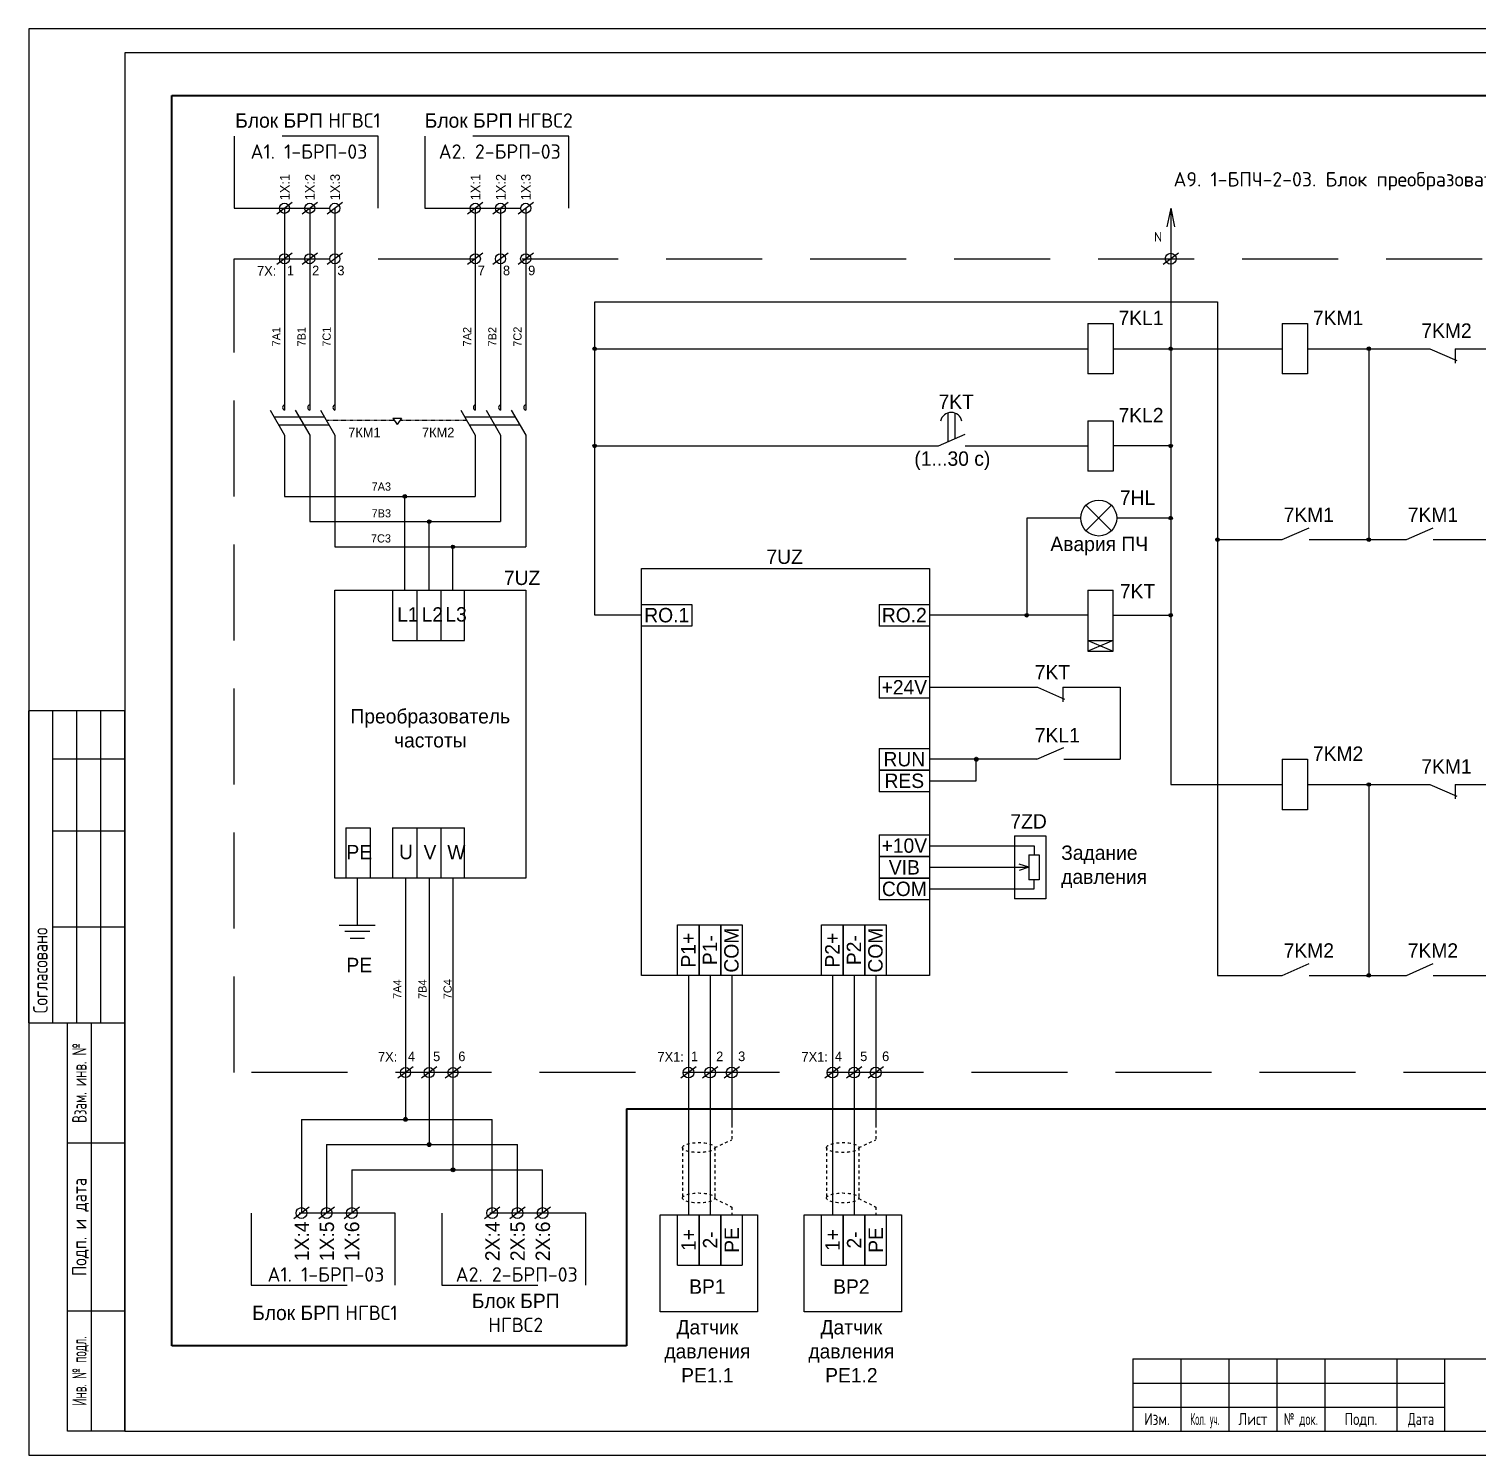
# Model space of a CAD drawing. Header units: millimetres. Extents: x 1606 to 7674, y 609 to 4159.
# Drawn here: x 6724.7 to 7026.4, y 2492.6 to 2789.6 of the extents above; entities that cross this region are included whole.
import ezdxf
from ezdxf.enums import TextEntityAlignment as Align

# ---------------------------------------------------------------- set-up
doc = ezdxf.new("R2010")
doc.units = ezdxf.units.MM
for name, pattern in [('DASHED2', [0.375, 0.25, -0.125]), ('JIS_02_1.0', [2, 1, -1]), ('K5LT_DASHED', [6, 4, -2])]:
    doc.linetypes.add(name, pattern=pattern)
doc.layers.add('Слой1', color=1, linetype='Continuous', lineweight=35)
doc.layers.add('Штамп', color=7, linetype='Continuous')
doc.styles.add('GOST 2.304', font='CS_Gost2304.shx', dxfattribs={"oblique": 15})

msp = doc.modelspace()

# ---------------------------------------------------------------- hatches: boundary and pattern name
at = {"layer": 'Штамп', "lineweight": 25, "ltscale": 100}
h = msp.add_hatch(color=256, dxfattribs=at)
h.paths.add_polyline_path([(6842.17705, 2722.9544), (6842.92705, 2722.9544, 1)])
h.paths.add_polyline_path([(6842.92705, 2722.9544), (6842.55205, 2722.9544), (6842.55205, 2722.5794, 0.414213562)])
h.paths.add_polyline_path([(6842.55205, 2722.9544), (6842.17705, 2722.9544, 0.414213562), (6842.55205, 2722.5794)])
h = msp.add_hatch(color=256, dxfattribs=at)
h.paths.add_polyline_path([(6962.17705, 2722.9544), (6962.92705, 2722.9544, 1)])
h.paths.add_polyline_path([(6962.92705, 2722.9544), (6962.55205, 2722.9544), (6962.55205, 2722.5794, 0.414213562)])
h.paths.add_polyline_path([(6962.55205, 2722.9544), (6962.17705, 2722.9544, 0.414213562), (6962.55205, 2722.5794)])
h = msp.add_hatch(color=256, dxfattribs=at)
h.paths.add_polyline_path([(7003.42705, 2722.9544), (7004.17705, 2722.9544, 1)])
h.paths.add_polyline_path([(7004.17705, 2722.9544), (7003.80205, 2722.9544), (7003.80205, 2722.5794, 0.414213562)])
h.paths.add_polyline_path([(7003.80205, 2722.9544), (7003.42705, 2722.9544, 0.414213562), (7003.80205, 2722.5794)])
h = msp.add_hatch(color=256, dxfattribs=at)
h.paths.add_polyline_path([(6842.17705, 2702.7044), (6842.92705, 2702.7044, 1)])
h.paths.add_polyline_path([(6842.92705, 2702.7044), (6842.55205, 2702.7044), (6842.55205, 2702.3294, 0.414213562)])
h.paths.add_polyline_path([(6842.55205, 2702.7044), (6842.17705, 2702.7044, 0.414213562), (6842.55205, 2702.3294)])
h = msp.add_hatch(color=256, dxfattribs=at)
h.paths.add_polyline_path([(6962.17705, 2702.7044), (6962.92705, 2702.7044, 1)])
h.paths.add_polyline_path([(6962.92705, 2702.7044), (6962.55205, 2702.7044), (6962.55205, 2702.3294, 0.414213562)])
h.paths.add_polyline_path([(6962.55205, 2702.7044), (6962.17705, 2702.7044, 0.414213562), (6962.55205, 2702.3294)])
h = msp.add_hatch(color=256, dxfattribs=at)
h.paths.add_polyline_path([(6803.34987, 2692.2044, 1), (6802.59987, 2692.2044)])
h.paths.add_polyline_path([(6802.97487, 2692.2044), (6802.97487, 2691.8294, 0.414213562), (6803.34987, 2692.2044)])
h.paths.add_polyline_path([(6802.59987, 2692.2044, 0.414213562), (6802.97487, 2691.8294), (6802.97487, 2692.2044)])
h = msp.add_hatch(color=256, dxfattribs=at)
h.paths.add_polyline_path([(6962.17705, 2687.7044), (6962.92705, 2687.7044, 1)])
h.paths.add_polyline_path([(6962.92705, 2687.7044), (6962.55205, 2687.7044), (6962.55205, 2687.3294, 0.414213562)])
h.paths.add_polyline_path([(6962.55205, 2687.7044), (6962.17705, 2687.7044, 0.414213562), (6962.55205, 2687.3294)])
h = msp.add_hatch(color=256, dxfattribs=at)
h.paths.add_polyline_path([(6807.69987, 2686.9544), (6808.44987, 2686.9544, 1)])
h.paths.add_polyline_path([(6808.44987, 2686.9544), (6808.07487, 2686.9544), (6808.07487, 2686.5794, 0.414213562)])
h.paths.add_polyline_path([(6808.07487, 2686.9544), (6807.69987, 2686.9544, 0.414213562), (6808.07487, 2686.5794)])
h = msp.add_hatch(color=256, dxfattribs=at)
h.paths.add_polyline_path([(6812.64987, 2681.7044), (6813.39987, 2681.7044, 1)])
h.paths.add_polyline_path([(6813.39987, 2681.7044), (6813.02487, 2681.7044), (6813.02487, 2681.3294, 0.414213562)])
h.paths.add_polyline_path([(6813.02487, 2681.7044), (6812.64987, 2681.7044, 0.414213562), (6813.02487, 2681.3294)])
h = msp.add_hatch(color=256, dxfattribs=at)
h.paths.add_polyline_path([(6971.92705, 2683.2044), (6972.67705, 2683.2044, 1)])
h.paths.add_polyline_path([(6972.67705, 2683.2044), (6972.30205, 2683.2044), (6972.30205, 2682.8294, 0.414213562)])
h.paths.add_polyline_path([(6972.30205, 2683.2044), (6971.92705, 2683.2044, 0.414213562), (6972.30205, 2682.8294)])
h = msp.add_hatch(color=256, dxfattribs=at)
h.paths.add_polyline_path([(7003.42705, 2683.2044), (7004.17705, 2683.2044, 1)])
h.paths.add_polyline_path([(7004.17705, 2683.2044), (7003.80205, 2683.2044), (7003.80205, 2682.8294, 0.414213562)])
h.paths.add_polyline_path([(7003.80205, 2683.2044), (7003.42705, 2683.2044, 0.414213562), (7003.80205, 2682.8294)])
h = msp.add_hatch(color=256, dxfattribs=at)
h.paths.add_polyline_path([(6932.17705, 2667.4544), (6932.92705, 2667.4544, 1)])
h.paths.add_polyline_path([(6932.92705, 2667.4544), (6932.55205, 2667.4544), (6932.55205, 2667.0794, 0.414213562)])
h.paths.add_polyline_path([(6932.55205, 2667.4544), (6932.17705, 2667.4544, 0.414213562), (6932.55205, 2667.0794)])
h = msp.add_hatch(color=256, dxfattribs=at)
h.paths.add_polyline_path([(6962.17705, 2667.4544), (6962.92705, 2667.4544, 1)])
h.paths.add_polyline_path([(6962.92705, 2667.4544), (6962.55205, 2667.4544), (6962.55205, 2667.0794, 0.414213562)])
h.paths.add_polyline_path([(6962.55205, 2667.4544), (6962.17705, 2667.4544, 0.414213562), (6962.55205, 2667.0794)])
at = {"layer": 'Штамп', "lineweight": 30}
h = msp.add_hatch(color=256, dxfattribs=at)
h.paths.add_polyline_path([(6921.67705, 2637.4544), (6922.42705, 2637.4544, 1)])
h.paths.add_polyline_path([(6922.42705, 2637.4544), (6922.05205, 2637.4544), (6922.05205, 2637.0794, 0.414213562)])
h.paths.add_polyline_path([(6922.05205, 2637.4544), (6921.67705, 2637.4544, 0.414213562), (6922.05205, 2637.0794)])
at = {"layer": 'Штамп', "lineweight": 25, "ltscale": 100}
h = msp.add_hatch(color=256, dxfattribs=at)
h.paths.add_polyline_path([(7003.42705, 2632.2044), (7004.17705, 2632.2044, 1)])
h.paths.add_polyline_path([(7004.17705, 2632.2044), (7003.80205, 2632.2044), (7003.80205, 2631.8294, 0.414213562)])
h.paths.add_polyline_path([(7003.80205, 2632.2044), (7003.42705, 2632.2044, 0.414213562), (7003.80205, 2631.8294)])
h = msp.add_hatch(color=256, dxfattribs=at)
h.paths.add_polyline_path([(7003.42705, 2592.4544), (7004.17705, 2592.4544, 1)])
h.paths.add_polyline_path([(7004.17705, 2592.4544), (7003.80205, 2592.4544), (7003.80205, 2592.0794, 0.414213562)])
h.paths.add_polyline_path([(7003.80205, 2592.4544), (7003.42705, 2592.4544, 0.414213562), (7003.80205, 2592.0794)])
at = {"layer": 'Штамп', "lineweight": 25}
for points in [[(6802.72487, 2562.4544, 1), (6803.52487, 2562.4544, 1)], [(6807.67487, 2557.2044, 1), (6808.47487, 2557.2044, 1)], [(6812.62487, 2551.9544, 1), (6813.42487, 2551.9544, 1)]]:
    msp.add_hatch(color=256, dxfattribs=at).paths.add_polyline_path(points)

# ---------------------------------------------------------------- linework, layer by layer
at = {"layer": 'Слой1', "color": 0}
for p, q in [((6754.43964, 2515.30503), (6754.43964, 2775.67115)), ((6754.43964, 2775.67115), (7130.04494, 2775.67115)), ((6849.14349, 2564.63052), (6849.14349, 2515.30503)), ((6849.14349, 2564.63052), (7130.04494, 2564.63052)), ((6849.14349, 2515.30503), (6754.43964, 2515.30503))]:
    msp.add_line(p, q, dxfattribs=at)
at = {"layer": 'Штамп', "linetype": 'K5LT_DASHED', "lineweight": 25, "ltscale": 5}
for p, q in [((6797.42487, 2767.2044), (6767.42487, 2767.2044)), ((6767.42487, 2767.2044), (6767.42487, 2752.2044)), ((6797.42487, 2752.2044), (6797.42487, 2767.2044)), ((6837.17487, 2767.2044), (6807.17487, 2767.2044)), ((6807.17487, 2767.2044), (6807.17487, 2752.2044)), ((6837.17487, 2752.2044), (6837.17487, 2767.2044)), ((6767.42487, 2752.2044), (6797.42487, 2752.2044)), ((6807.17487, 2752.2044), (6837.17487, 2752.2044)), ((6767.42487, 2741.7044), (7091.05327, 2741.7044)), ((6767.42487, 2572.2044), (6767.42487, 2741.7044)), ((7091.05327, 2572.2044), (6767.42487, 2572.2044)), ((6800.9583, 2542.9544), (6770.9583, 2542.9544)), ((6770.9583, 2542.9544), (6770.9583, 2527.9544)), ((6800.9583, 2527.9544), (6800.9583, 2542.9544)), ((6840.7083, 2542.9544), (6810.7083, 2542.9544)), ((6810.7083, 2542.9544), (6810.7083, 2527.9544)), ((6840.7083, 2527.9544), (6840.7083, 2542.9544)), ((6770.9583, 2527.9544), (6800.9583, 2527.9544)), ((6810.7083, 2527.9544), (6840.7083, 2527.9544))]:
    msp.add_line(p, q, dxfattribs=at)
at = {"layer": 'Штамп', "color": 7, "lineweight": 25}
for p, q in [((6779.52787, 2753.39166), (6776.32187, 2751.01715)), ((6784.77787, 2753.39166), (6781.57187, 2751.01715)), ((6790.02787, 2753.39166), (6786.82187, 2751.01715)), ((6819.27787, 2753.39166), (6816.07187, 2751.01715)), ((6824.52787, 2753.39166), (6821.32187, 2751.01715)), ((6829.77787, 2753.39166), (6826.57187, 2751.01715)), ((6779.52787, 2742.89166), (6776.32187, 2740.51715)), ((6784.77787, 2742.89166), (6781.57187, 2740.51715)), ((6790.02787, 2742.89166), (6786.82187, 2740.51715)), ((6819.27787, 2742.89166), (6816.07187, 2740.51715)), ((6824.52787, 2742.89166), (6821.32187, 2740.51715)), ((6829.77787, 2742.89166), (6826.57187, 2740.51715)), ((6804.72787, 2573.39166), (6801.52187, 2571.01715)), ((6809.67787, 2573.39166), (6806.47187, 2571.01715)), ((6814.62787, 2573.39166), (6811.42187, 2571.01715))]:
    msp.add_line(p, q, dxfattribs=at)
at = {"layer": 'Штамп', "lineweight": 25, "ltscale": 100}
for p, q in [((6777.92487, 2752.2044), (6777.92487, 2710.13172)), ((6783.17487, 2752.2044), (6783.17487, 2710.13172)), ((6788.42487, 2752.2044), (6788.42487, 2710.13172)), ((6817.67487, 2752.2044), (6817.67487, 2710.13172)), ((6822.92487, 2752.2044), (6822.92487, 2710.13172)), ((6828.17487, 2752.2044), (6828.17487, 2710.13172)), ((6962.55205, 2752.2044), (6961.77238, 2748.35694)), ((6962.55205, 2752.2044), (6962.55205, 2632.2044)), ((6962.55205, 2752.2044), (6963.33172, 2748.35694)), ((6842.55205, 2667.4544), (6842.55205, 2732.7044)), ((6842.55205, 2732.7044), (6972.30205, 2732.7044)), ((6972.30205, 2732.7044), (6972.30205, 2592.4544)), ((6945.30205, 2728.2044), (6945.30205, 2717.7044)), ((6945.30205, 2728.2044), (6950.55205, 2728.2044)), ((6950.55205, 2728.2044), (6950.55205, 2717.7044)), ((6985.80205, 2728.2044), (6985.80205, 2717.7044)), ((6985.80205, 2728.2044), (6991.05205, 2728.2044)), ((6991.05205, 2728.2044), (6991.05205, 2717.7044)), ((6842.55205, 2722.9544), (6945.30205, 2722.9544)), ((6950.55205, 2722.9544), (6985.80205, 2722.9544)), ((6991.05205, 2722.9544), (7016.55205, 2722.9544)), ((7003.80205, 2722.9544), (7003.80205, 2683.2044)), ((7016.55205, 2722.9544), (7022.15281, 2720.49796)), ((7021.80205, 2722.9544), (7038.55327, 2722.9544)), ((7021.80205, 2722.9544), (7021.80205, 2719.9544)), ((6950.55205, 2717.7044), (6945.30205, 2717.7044)), ((6991.05205, 2717.7044), (6985.80205, 2717.7044)), ((6774.92487, 2710.15056), (6777.92487, 2704.9544)), ((6780.17487, 2710.15056), (6783.17487, 2704.9544)), ((6785.42487, 2710.15056), (6788.42487, 2704.9544)), ((6814.67487, 2710.15056), (6817.67487, 2704.9544)), ((6819.92487, 2710.15056), (6822.92487, 2704.9544)), ((6825.17487, 2710.15056), (6828.17487, 2704.9544)), ((6916.09378, 2709.56042), (6916.09378, 2703.56042)), ((6917.59378, 2709.56042), (6917.59378, 2704.2183)), ((6775.70564, 2708.79821), (6786.20564, 2708.79821)), ((6776.69432, 2707.08578), (6787.19432, 2707.08578)), ((6800.48361, 2708.51397), (6802.28361, 2708.51397)), ((6800.48361, 2708.51397), (6801.38361, 2707.2081)), ((6802.28361, 2708.51397), (6801.38361, 2707.2081)), ((6815.45564, 2708.79821), (6825.95564, 2708.79821)), ((6816.44432, 2707.08578), (6826.94432, 2707.08578)), ((6945.30205, 2707.9544), (6945.30205, 2697.4544)), ((6945.30205, 2707.9544), (6950.55205, 2707.9544)), ((6950.55205, 2707.9544), (6950.55205, 2697.4544)), ((6777.92487, 2704.9544), (6777.92487, 2692.2044)), ((6783.17487, 2704.9544), (6783.17487, 2686.9544)), ((6788.42487, 2704.9544), (6788.42487, 2681.7044)), ((6817.67487, 2704.9544), (6817.67487, 2692.2044)), ((6822.92487, 2704.9544), (6822.92487, 2686.9544)), ((6828.17487, 2704.9544), (6828.17487, 2681.7044)), ((6914.14205, 2702.7044), (6919.74281, 2705.16085)), ((6842.55205, 2702.7044), (6914.14205, 2702.7044)), ((6919.74281, 2702.7044), (6945.30205, 2702.7044)), ((6962.55205, 2702.7044), (6950.55205, 2702.7044)), ((6950.55205, 2697.4544), (6945.30205, 2697.4544)), ((6777.92487, 2692.2044), (6817.67487, 2692.2044)), ((6802.97487, 2672.7044), (6802.97487, 2692.2044)), ((6944.9004, 2685.05275), (6950.2037, 2690.35605)), ((6944.9004, 2690.35605), (6950.2037, 2685.05275)), ((6783.17487, 2686.9544), (6822.92487, 2686.9544)), ((6808.07487, 2672.7044), (6808.07487, 2686.9544)), ((6943.80205, 2687.7044), (6932.55205, 2687.7044)), ((6932.55205, 2687.7044), (6932.55205, 2667.4544)), ((6962.55205, 2687.7044), (6951.30205, 2687.7044)), ((6985.80205, 2683.2044), (6991.40281, 2685.66085)), ((7011.65281, 2683.2044), (7017.25357, 2685.66085)), ((6972.30205, 2683.2044), (6985.80205, 2683.2044)), ((6985.80205, 2683.2044), (6985.80205, 2683.2044)), ((6991.40281, 2683.2044), (7011.65281, 2683.2044)), ((7017.25357, 2683.2044), (7037.0048, 2683.2044)), ((6788.42487, 2681.7044), (6828.17487, 2681.7044)), ((6813.02487, 2672.7044), (6813.02487, 2681.7044)), ((6852.30205, 2677.2044), (6912.30205, 2677.2044)), ((6852.30205, 2592.4544), (6852.30205, 2677.2044)), ((6912.30205, 2677.2044), (6912.30205, 2592.4544)), ((6788.42487, 2672.7044), (6828.17487, 2672.7044)), ((6788.42487, 2612.7044), (6788.42487, 2672.7044)), ((6800.42487, 2672.7044), (6800.42487, 2662.2044)), ((6805.52487, 2672.7044), (6805.52487, 2662.2044)), ((6810.47487, 2672.7044), (6810.47487, 2662.2044)), ((6815.42487, 2662.2044), (6815.42487, 2672.7044)), ((6828.17487, 2672.7044), (6828.17487, 2612.7044)), ((6945.30205, 2672.7044), (6950.55205, 2672.7044)), ((6945.30205, 2672.7044), (6945.30205, 2659.9544)), ((6950.55205, 2659.9544), (6950.55205, 2672.7044)), ((6852.30205, 2667.4544), (6842.55205, 2667.4544)), ((6852.30205, 2669.7044), (6862.80205, 2669.7044)), ((6862.80205, 2669.7044), (6862.80205, 2665.2044)), ((6901.80205, 2669.7044), (6912.30205, 2669.7044)), ((6901.80205, 2669.7044), (6901.80205, 2665.2044)), ((6945.30205, 2667.4544), (6912.30205, 2667.4544)), ((6950.55205, 2667.4544), (6962.55205, 2667.4544)), ((6862.80205, 2665.2044), (6852.30205, 2665.2044)), ((6912.30205, 2665.2044), (6901.80205, 2665.2044)), ((6800.42487, 2662.2044), (6815.42487, 2662.2044)), ((6945.30205, 2662.2044), (6950.55205, 2662.2044)), ((6950.55205, 2662.2044), (6945.30205, 2659.9544)), ((6945.30205, 2662.2044), (6950.55205, 2659.9544)), ((6945.30205, 2659.9544), (6950.55205, 2659.9544)), ((6901.80205, 2654.7044), (6912.30205, 2654.7044)), ((6901.80205, 2654.7044), (6901.80205, 2650.2044)), ((6912.30205, 2652.4544), (6934.80205, 2652.4544)), ((6934.80205, 2652.4544), (6940.40281, 2649.99796)), ((6940.05205, 2652.4544), (6940.05205, 2649.4544)), ((6940.05205, 2652.4544), (6952.05205, 2652.4544)), ((6952.05205, 2652.4544), (6952.05205, 2637.4544)), ((6912.30205, 2650.2044), (6901.80205, 2650.2044)), ((6724.68856, 2582.55472), (6724.68856, 2647.55472)), ((6744.68856, 2647.55472), (6724.68856, 2647.55472)), ((6729.68856, 2582.55472), (6729.68856, 2647.55472)), ((6734.68856, 2582.55472), (6734.68856, 2647.55472)), ((6739.68856, 2582.55472), (6739.68856, 2647.55472)), ((6744.68856, 2497.55472), (6744.68856, 2647.55472)), ((6901.80205, 2639.7044), (6912.30205, 2639.7044)), ((6901.80205, 2639.7044), (6901.80205, 2635.2044)), ((6934.68925, 2637.4544), (6940.29001, 2639.91085)), ((6729.68856, 2637.55472), (6744.68856, 2637.55472)), ((6934.68925, 2637.4544), (6912.30205, 2637.4544)), ((6922.05205, 2632.9544), (6922.05205, 2637.4544)), ((6940.29001, 2637.4544), (6952.05205, 2637.4544)), ((6985.80205, 2637.4544), (6985.80205, 2626.9544)), ((6985.80205, 2637.4544), (6991.05205, 2637.4544)), ((6991.05205, 2637.4544), (6991.05205, 2626.9544)), ((6912.30205, 2635.2044), (6901.80205, 2635.2044)), ((6901.80205, 2635.2044), (6912.30205, 2635.2044)), ((6901.80205, 2635.2044), (6901.80205, 2630.7044)), ((6912.30205, 2630.7044), (6901.80205, 2630.7044)), ((6912.30205, 2632.9544), (6922.05205, 2632.9544)), ((6962.55205, 2632.2044), (6985.80205, 2632.2044)), ((6991.05205, 2632.2044), (7016.55205, 2632.2044)), ((7003.80205, 2632.2044), (7003.80205, 2592.4544)), ((7016.55205, 2632.2044), (7022.15281, 2629.74796)), ((7021.80205, 2632.2044), (7038.55327, 2632.2044)), ((7021.80205, 2632.2044), (7021.80205, 2629.2044)), ((6991.05205, 2626.9544), (6985.80205, 2626.9544)), ((6729.68856, 2622.55472), (6744.68856, 2622.55472)), ((6790.67724, 2623.2044), (6790.67724, 2612.7044)), ((6790.67724, 2623.2044), (6795.77724, 2623.2044)), ((6795.77724, 2623.2044), (6795.77724, 2612.7044)), ((6800.42487, 2623.2044), (6800.42487, 2612.7044)), ((6800.42487, 2623.2044), (6815.42487, 2623.2044)), ((6805.52487, 2623.2044), (6805.52487, 2612.7044)), ((6810.47487, 2623.2044), (6810.47487, 2612.7044)), ((6815.42487, 2612.7044), (6815.42487, 2623.2044)), ((6901.80205, 2621.7044), (6912.30205, 2621.7044)), ((6901.80205, 2621.7044), (6901.80205, 2617.2044)), ((6912.30205, 2619.45223), (6934.0941, 2619.45223)), ((6929.97953, 2621.51473), (6929.97953, 2608.38973)), ((6929.97953, 2621.51473), (6936.54203, 2621.51473)), ((6934.0941, 2619.45223), (6934.0941, 2617.57723)), ((6936.54203, 2621.51473), (6936.54203, 2608.38973)), ((6912.30205, 2617.2044), (6901.80205, 2617.2044)), ((6901.80205, 2617.2044), (6912.30205, 2617.2044)), ((6901.80205, 2617.2044), (6901.80205, 2612.7044)), ((6933.01049, 2614.95223), (6930.96124, 2615.58495)), ((6933.01049, 2617.57723), (6933.01049, 2612.32723)), ((6933.01049, 2617.57723), (6935.17771, 2617.57723)), ((6935.17771, 2617.57723), (6935.17771, 2612.32723)), ((6828.17487, 2612.7044), (6788.42487, 2612.7044)), ((6793.09223, 2612.7044), (6793.09223, 2602.93728)), ((6803.12487, 2612.7044), (6803.12487, 2562.4544)), ((6808.07487, 2612.7044), (6808.07487, 2557.2044)), ((6813.02487, 2612.7044), (6813.02487, 2551.9544)), ((6912.30205, 2612.7044), (6901.80205, 2612.7044)), ((6901.80205, 2612.7044), (6912.30205, 2612.7044)), ((6901.80205, 2612.7044), (6901.80205, 2608.2044)), ((6912.30205, 2614.95223), (6933.01049, 2614.95223)), ((6933.01049, 2614.95223), (6930.96124, 2614.31951)), ((6912.30205, 2610.4544), (6934.0941, 2610.4544)), ((6935.17771, 2612.32723), (6933.01049, 2612.32723)), ((6934.0941, 2610.4544), (6934.0941, 2612.32723)), ((6912.30205, 2608.2044), (6901.80205, 2608.2044)), ((6936.54203, 2608.38973), (6929.97953, 2608.38973)), ((6729.68856, 2602.55472), (6744.68856, 2602.55472)), ((6789.34223, 2602.93728), (6796.84223, 2602.93728)), ((6790.46723, 2601.66175), (6795.71723, 2601.66175)), ((6859.80205, 2592.4544), (6859.80205, 2602.9544)), ((6859.80205, 2602.9544), (6864.30205, 2602.9544)), ((6864.30205, 2602.9544), (6864.30205, 2592.4544)), ((6864.30205, 2592.4544), (6864.30205, 2602.9544)), ((6864.30205, 2602.9544), (6868.80205, 2602.9544)), ((6868.80205, 2602.9544), (6868.80205, 2592.4544)), ((6868.80205, 2592.4544), (6868.80205, 2602.9544)), ((6868.80205, 2602.9544), (6873.30205, 2602.9544)), ((6873.30205, 2602.9544), (6873.30205, 2592.4544)), ((6889.80205, 2592.4544), (6889.80205, 2602.9544)), ((6889.80205, 2602.9544), (6894.30205, 2602.9544)), ((6894.30205, 2602.9544), (6894.30205, 2592.4544)), ((6894.30205, 2592.4544), (6894.30205, 2602.9544)), ((6894.30205, 2602.9544), (6898.80205, 2602.9544)), ((6898.80205, 2602.9544), (6898.80205, 2592.4544)), ((6898.80205, 2592.4544), (6898.80205, 2602.9544)), ((6898.80205, 2602.9544), (6903.30205, 2602.9544)), ((6903.30205, 2602.9544), (6903.30205, 2592.4544)), ((6791.59223, 2600.20403), (6794.59223, 2600.20403)), ((6985.80205, 2592.4544), (6991.40281, 2594.91085)), ((7011.65281, 2592.4544), (7017.25357, 2594.91085)), ((6912.30205, 2592.4544), (6852.30205, 2592.4544)), ((6862.09109, 2592.4544), (6862.09109, 2542.59586)), ((6866.59109, 2592.4544), (6866.59109, 2542.59586)), ((6871.09109, 2592.4544), (6871.09109, 2561.33611)), ((6892.09109, 2592.4544), (6892.09109, 2542.59586)), ((6896.59109, 2592.4544), (6896.59109, 2542.59586)), ((6901.09109, 2592.4544), (6901.09109, 2561.33611)), ((6972.30205, 2592.4544), (6985.80205, 2592.4544)), ((6985.80205, 2592.4544), (6985.80205, 2592.4544)), ((6991.40281, 2592.4544), (7011.65281, 2592.4544)), ((7017.25357, 2592.4544), (7037.0048, 2592.4544)), ((6724.68856, 2582.55472), (6744.68856, 2582.55472)), ((6732.68856, 2497.55472), (6732.68856, 2582.55472)), ((6737.68856, 2497.55472), (6737.68856, 2582.55472)), ((6781.4583, 2562.4544), (6821.2083, 2562.4544)), ((6781.4583, 2562.4544), (6781.4583, 2542.9544)), ((6821.2083, 2542.9544), (6821.2083, 2562.4544)), ((6732.68856, 2557.55472), (6744.68856, 2557.55472)), ((6786.7083, 2557.2044), (6826.4583, 2557.2044)), ((6786.7083, 2557.2044), (6786.7083, 2542.9544)), ((6826.4583, 2542.9544), (6826.4583, 2557.2044)), ((6791.9583, 2551.9544), (6831.7083, 2551.9544)), ((6791.9583, 2551.9544), (6791.9583, 2542.9544)), ((6831.7083, 2542.9544), (6831.7083, 2551.9544)), ((6856.21663, 2542.59586), (6876.46663, 2542.59586)), ((6856.21663, 2522.34586), (6856.21663, 2542.59586)), ((6859.80205, 2532.09586), (6859.80205, 2542.59586)), ((6859.80205, 2542.59586), (6873.30205, 2542.59586)), ((6864.30205, 2542.59586), (6864.30205, 2532.09586)), ((6864.30205, 2532.09586), (6864.30205, 2542.59586)), ((6868.80205, 2542.59586), (6868.80205, 2532.09586)), ((6868.80205, 2532.09586), (6868.80205, 2542.59586)), ((6873.30205, 2542.59586), (6873.30205, 2532.09586)), ((6876.46663, 2542.59586), (6876.46663, 2522.34586)), ((6886.21663, 2542.59586), (6906.46663, 2542.59586)), ((6886.21663, 2522.34586), (6886.21663, 2542.59586)), ((6889.80205, 2532.09586), (6889.80205, 2542.59586)), ((6889.80205, 2542.59586), (6903.30205, 2542.59586)), ((6894.30205, 2542.59586), (6894.30205, 2532.09586)), ((6894.30205, 2532.09586), (6894.30205, 2542.59586)), ((6898.80205, 2542.59586), (6898.80205, 2532.09586)), ((6898.80205, 2532.09586), (6898.80205, 2542.59586)), ((6903.30205, 2542.59586), (6903.30205, 2532.09586)), ((6906.46663, 2542.59586), (6906.46663, 2522.34586)), ((6859.80205, 2532.09586), (6873.30205, 2532.09586)), ((6889.80205, 2532.09586), (6903.30205, 2532.09586)), ((6732.68856, 2522.55472), (6744.68856, 2522.55472)), ((6876.46663, 2522.34586), (6856.21663, 2522.34586)), ((6906.46663, 2522.34586), (6886.21663, 2522.34586)), ((6954.68856, 2512.55472), (7139.68856, 2512.55472)), ((6954.68856, 2512.55472), (6954.68856, 2497.55472)), ((6964.68856, 2512.55472), (6964.68856, 2497.55472)), ((6974.68856, 2512.55472), (6974.68856, 2497.55472)), ((6984.68856, 2512.55472), (6984.68856, 2497.55472)), ((6994.68856, 2512.55472), (6994.68856, 2497.55472)), ((7009.68856, 2512.55472), (7009.68856, 2497.55472)), ((7019.68856, 2497.55472), (7019.68856, 2512.55472)), ((6954.68856, 2507.55472), (7019.68856, 2507.55472)), ((6954.68856, 2502.55472), (7019.68856, 2502.55472)), ((6744.68856, 2497.55472), (6732.68856, 2497.55472))]:
    msp.add_line(p, q, dxfattribs=at)
at = {"layer": 'Штамп', "lineweight": 25}
for p, q in [((6964.15505, 2742.89166), (6960.94905, 2740.51715)), ((6863.69409, 2573.39166), (6860.48809, 2571.01715)), ((6868.19409, 2573.39166), (6864.98809, 2571.01715)), ((6872.69409, 2573.39166), (6869.48809, 2571.01715)), ((6893.69409, 2573.39166), (6890.48809, 2571.01715)), ((6898.19409, 2573.39166), (6894.98809, 2571.01715)), ((6902.69409, 2573.39166), (6899.48809, 2571.01715)), ((6783.0613, 2544.14166), (6779.8553, 2541.76715)), ((6788.3113, 2544.14166), (6785.1053, 2541.76715)), ((6793.5613, 2544.14166), (6790.3553, 2541.76715)), ((6822.8113, 2544.14166), (6819.6053, 2541.76715)), ((6828.0613, 2544.14166), (6824.8553, 2541.76715)), ((6833.3113, 2544.14166), (6830.1053, 2541.76715))]:
    msp.add_line(p, q, dxfattribs=at)
at = {"layer": 'Штамп', "linetype": 'DASHED2', "lineweight": 25, "ltscale": 0.1}
for p, q in [((6786.63366, 2708.05687), (6800.80219, 2708.05172)), ((6801.9758, 2708.06734), (6815.87946, 2708.06414))]:
    msp.add_line(p, q, dxfattribs=at)
at = {"layer": 'Штамп', "linetype": 'JIS_02_1.0', "lineweight": 25, "ltscale": 0.6}
for p, q in [((6871.09109, 2561.33611), (6871.09109, 2558.19397)), ((6901.09109, 2561.33611), (6901.09109, 2558.19397)), ((6860.82496, 2556.59162), (6860.82496, 2546.09162)), ((6867.57496, 2556.59162), (6871.09109, 2558.19397)), ((6867.57496, 2556.59162), (6867.57496, 2546.09162)), ((6890.82496, 2556.59162), (6890.82496, 2546.09162)), ((6897.57496, 2556.59162), (6901.09109, 2558.19397)), ((6897.57496, 2556.59162), (6897.57496, 2546.09162)), ((6867.5617, 2545.99983), (6871.09109, 2544.20191)), ((6871.09109, 2544.20191), (6871.09109, 2542.59586)), ((6897.5617, 2545.99983), (6901.09109, 2544.20191)), ((6901.09109, 2544.20191), (6901.09109, 2542.59586))]:
    msp.add_line(p, q, dxfattribs=at)
at = {"layer": 'Штамп', "lineweight": 25, "ltscale": 100}
for points in [[(6724.68856, 2492.55472), (7144.68856, 2492.55472), (7144.68856, 2789.55472), (6724.68856, 2789.55472), (6724.68856, 2492.55472)], [(6744.68856, 2497.55472), (7139.68856, 2497.55472), (7139.68856, 2784.55472), (6744.68856, 2784.55472), (6744.68856, 2497.55472)]]:
    msp.add_lwpolyline(points, dxfattribs=at)
at = {"layer": 'Штамп', "color": 7, "lineweight": 25}
for centre in [(6777.92487, 2752.2044), (6783.17487, 2752.2044), (6788.42487, 2752.2044), (6817.67487, 2752.2044), (6822.92487, 2752.2044), (6828.17487, 2752.2044), (6777.92487, 2741.7044), (6783.17487, 2741.7044), (6788.42487, 2741.7044), (6817.67487, 2741.7044), (6822.92487, 2741.7044), (6828.17487, 2741.7044), (6803.12487, 2572.2044), (6808.07487, 2572.2044), (6813.02487, 2572.2044)]:
    msp.add_circle(centre, 1.05, dxfattribs=at)
at = {"layer": 'Штамп', "lineweight": 25}
for centre, radius in [((6962.55205, 2741.7044), 1.125), ((6842.55205, 2722.9544), 0.375), ((6962.55205, 2722.9544), 0.375), ((7003.80205, 2722.9544), 0.375), ((6842.55205, 2702.7044), 0.375), ((6962.55205, 2702.7044), 0.375), ((6802.97487, 2692.2044), 0.375), ((6962.55205, 2687.7044), 0.375), ((6808.07487, 2686.9544), 0.375), ((6813.02487, 2681.7044), 0.375), ((6972.30205, 2683.2044), 0.375), ((7003.80205, 2683.2044), 0.375), ((6932.55205, 2667.4544), 0.375), ((6962.55205, 2667.4544), 0.375), ((7003.80205, 2632.2044), 0.375), ((7003.80205, 2592.4544), 0.375), ((6862.09109, 2572.2044), 1.125), ((6866.59109, 2572.2044), 1.125), ((6871.09109, 2572.2044), 1.125), ((6892.09109, 2572.2044), 1.125), ((6896.59109, 2572.2044), 1.125), ((6901.09109, 2572.2044), 1.125), ((6803.12487, 2562.4544), 0.4), ((6808.07487, 2557.2044), 0.4), ((6813.02487, 2551.9544), 0.4), ((6781.4583, 2542.9544), 1.125), ((6786.7083, 2542.9544), 1.125), ((6791.9583, 2542.9544), 1.125), ((6821.2083, 2542.9544), 1.125), ((6826.4583, 2542.9544), 1.125), ((6831.7083, 2542.9544), 1.125)]:
    msp.add_circle(centre, radius, dxfattribs=at)
at = {"layer": 'Штамп', "lineweight": 25, "ltscale": 100}
msp.add_circle((6947.55205, 2687.7044), 3.75, dxfattribs=at)
at = {"layer": 'Штамп', "lineweight": 30}
msp.add_circle((6922.05205, 2637.4544), 0.375, dxfattribs=at)
at = {"layer": 'Штамп', "lineweight": 25, "ltscale": 100}
for centre, radius, start, end in [((6778.15029, 2710.7153), 0.6256, 111.1201252, 248.8798748), ((6783.40029, 2710.7153), 0.6256, 111.1201252, 248.8798748), ((6788.65029, 2710.7153), 0.6256, 111.1201252, 248.8798748), ((6817.90029, 2710.7153), 0.6256, 111.1201252, 248.8798748), ((6823.15029, 2710.7153), 0.6256, 111.1201252, 248.8798748), ((6828.40029, 2710.7153), 0.6256, 111.1201252, 248.8798748), ((6916.82613, 2707.44024), 2.25481, 11.2788121, 168.7211879)]:
    msp.add_arc(centre, radius, start, end, dxfattribs=at)
at = {"layer": 'Штамп', "linetype": 'JIS_02_1.0', "lineweight": 25, "ltscale": 0.6}
for centre in [(6864.19996, 2556.59162), (6894.19996, 2556.59162), (6864.19996, 2546.09162), (6894.19996, 2546.09162)]:
    msp.add_ellipse(centre, major_axis=(-3.375, 0), ratio=0.307144281, dxfattribs=at)

# ---------------------------------------------------------------- texts
at = {"layer": 'Штамп', "lineweight": 25, "ltscale": 100, "style": 'GOST 2.304'}
msp.add_text('Согласовано', height=3, rotation=90, dxfattribs=at).set_placement((6728.56982, 2584.55472))
for s, width, p in [('Взам. инв. №', 0.8, (6735.18856, 2570.05472)), ('Инв. № подл.', 0.7, (6735.18856, 2510.05472))]:
    msp.add_text(s, height=3, rotation=90, dxfattribs=dict(at, width=width)).set_placement(p, align=Align.MIDDLE_CENTER)
msp.add_text('Подп. и дата', height=3, rotation=90, dxfattribs=at).set_placement((6735.18856, 2540.05472), align=Align.MIDDLE_CENTER)
for s, p in [('Изм.', (6959.68856, 2500.05472)), ('Лист', (6979.68856, 2500.05472)), ('Подп.', (7002.18856, 2500.05472))]:
    msp.add_text(s, height=2.5, dxfattribs=at).set_placement(p, align=Align.MIDDLE_CENTER)
for s, width, p in [('Кол. уч.', 0.65, (6969.68856, 2500.05472)), ('№ док.', 0.8, (6989.68856, 2500.05472)), ('Дата', 0.9, (7014.68856, 2500.05472))]:
    msp.add_text(s, height=2.5, dxfattribs=dict(at, width=width)).set_placement(p, align=Align.MIDDLE_CENTER)
at = {"layer": 'Штамп', "lineweight": 30}
for s, insert, char_height, width, attachment_point in [('{\\Q0;Блок БРП \\fISOCPEUR|b1|i0|c204|p34;НГВС\\fISOCPEUR|b0|i0|c204|p34;1}', (6782.80446, 2770.47168), 3, 42.1090249, 5), ('{\\Q0;Блок БРП \\fISOCPEUR|b1|i0|c204|p34;НГВС\\fISOCPEUR|b0|i0|c204|p34;2}', (6822.55446, 2770.47168), 3, 42.6258692, 5), ('{\\fISOCPEUR|b1|i0|c204|p34;\\Q0;A9. 1-БПЧ-2-03. Блок преобразователя частоты насосов ГВС НГВС1, НГВС2  (БПЧ-2-03)}', (7045.32182, 2757.83783), 3, 159.0845995, 5), ('{\\fISOCPEUR|b1|i0|c204|p34;\\Q0;N}', (6959.91182, 2746.26234), 2, 3.8524004, 5), ('{\\Q0;7Х:}', (6774.21103, 2739.17508), 2, 3.8524004, 5), ('{\\Q0;1}', (6779.17592, 2739.24656), 2, 3.8524004, 5), ('{\\Q0;2}', (6784.42592, 2739.24656), 2, 3.8524004, 5), ('{\\Q0;3}', (6789.67592, 2739.24656), 2, 3.8524004, 5), ('{\\Q0;7}', (6818.92592, 2739.24656), 2, 3.8524004, 5), ('{\\Q0;8}', (6824.17592, 2739.24656), 2, 3.8524004, 5), ('{\\Q0;9}', (6829.42592, 2739.24656), 2, 3.8524004, 5), ('{\\Q0;7KL1}', (6951.6754, 2729.37502), 3, 5.7786006, 4), ('{\\Q0;7KM1}', (6992.1754, 2729.37502), 3, 5.7786006, 4), ('{\\Q0;7KM2}', (7014.77016, 2726.72727), 3, 5.7786006, 4), ('{\\Q0;7KT}', (6914.18, 2711.92515), 3, 5.7786006, 4), ('{\\Q0;7KL2}', (6951.6754, 2709.12502), 3, 5.7786006, 4), ('{\\Q0;7КМ1}', (6791.19512, 2705.53114), 2, 3.8524004, 4), ('{\\Q0;7КМ2}', (6806.56196, 2705.53114), 2, 3.8524004, 4), ('{\\Q0;(1...30 с)}', (6909.13546, 2699.62559), 3, 17.8508652, 4), ('{\\Q0;7А3}', (6798.09639, 2694.24299), 1.7, 3.8524004, 5), ('{\\Q0;7HL}', (6951.95779, 2691.94089), 3, 5.7786006, 4), ('{\\Q0;7B3}', (6798.09639, 2688.67105), 1.7, 3.8524004, 5), ('{\\Q0;7KM1}', (6986.08613, 2688.37715), 3, 5.7786006, 4), ('{\\Q0;7KM1}', (7011.9369, 2688.37715), 3, 5.7786006, 4), ('{\\Q0;7C3}', (6798.02139, 2683.44466), 1.7, 3.8524004, 5), ('{\\Q0;Авария ПЧ}', (6947.65821, 2681.8514), 3, 24.4228017, 5), ('{\\Q0;7UZ}', (6882.12456, 2679.61541), 3, 5.7786006, 5), ('{\\Q0;7UZ}', (6827.41611, 2675.2247), 3, 5.7786006, 5), ('{\\Q0;7KT}', (6951.95779, 2672.44327), 3, 5.7786006, 4), ('{\\Q0;L1}', (6801.39071, 2667.62065), 3, 4.9054241, 4), ('{\\Q0;L2}', (6806.49071, 2667.62065), 3, 4.9054241, 4), ('{\\Q0;L3}', (6811.44071, 2667.62065), 3, 4.9054241, 4), ('{\\Q0;RO.1}', (6857.55205, 2667.4544), 3, 10.5, 5), ('{\\Q0;RO.2}', (6907.05205, 2667.4544), 3, 10.5, 5), ('{\\Q0;7KT}', (6934.23965, 2655.59993), 3, 5.7786006, 4), ('{\\Q0;+24V}', (6907.05205, 2652.4544), 3, 10.5, 5), ('{\\Q0;Преобразователь\\Pчастоты}', (6808.29987, 2643.89447), 3, 39.75, 5), ('{\\Q0;7KL1}', (6934.23965, 2642.46277), 3, 5.7786006, 4), ('{\\Q0;7KM2}', (6992.1754, 2638.62502), 3, 5.7786006, 4), ('{\\Q0;RUN}', (6907.05205, 2637.4544), 3, 10.5, 5), ('{\\Q0;7KM1}', (7014.77016, 2635.97727), 3, 5.7786006, 4), ('{\\Q0;RES}', (6907.05205, 2632.9544), 3, 10.5, 5), ('{\\Q0;7ZD}', (6932.94516, 2624.52407), 3, 10.5, 5), ('{\\Q0;РЕ}', (6793.49828, 2618.12065), 3, 4.9054241, 5), ('{\\Q0;U}', (6801.79119, 2618.12065), 3, 4.9054241, 4), ('{\\Q0;V}', (6806.89119, 2618.12065), 3, 4.9054241, 4), ('{\\Q0;W}', (6811.84119, 2618.12065), 3, 4.9054241, 4), ('{\\Q0;+10V}', (6907.05205, 2619.4544), 3, 10.5, 5), ('{\\Q0;Задание\\Pдавления}', (6939.73243, 2615.06001), 3, 5.7786006, 4), ('{\\Q0;VIB}', (6907.05205, 2614.9544), 3, 10.5, 5), ('{\\Q0;COM}', (6907.05205, 2610.4544), 3, 10.5, 5), ('{\\Q0;7KM2}', (6986.08613, 2597.62715), 3, 5.7786006, 4), ('{\\Q0;7KM2}', (7011.9369, 2597.62715), 3, 5.7786006, 4), ('{\\Q0;РЕ}', (6793.49828, 2594.60631), 3, 4.9054241, 5), ('{\\Q0;7Х:}', (6799.41103, 2575.50077), 2, 3.8524004, 5), ('{\\Q0;4}', (6804.37592, 2575.57225), 2, 3.8524004, 5), ('{\\Q0;5}', (6809.62592, 2575.57225), 2, 3.8524004, 5), ('{\\Q0;6}', (6814.87592, 2575.57225), 2, 3.8524004, 5), ('{\\Q0;7Х1:}', (6858.37725, 2575.50077), 2, 3.8524004, 5), ('{\\Q0;1}', (6863.34215, 2575.58201), 2, 3.8524004, 5), ('{\\Q0;2}', (6868.59215, 2575.58201), 2, 3.8524004, 5), ('{\\Q0;3}', (6873.16772, 2575.58201), 2, 3.8524004, 5), ('{\\Q0;7Х1:}', (6888.37725, 2575.50077), 2, 3.8524004, 5), ('{\\Q0;4}', (6893.34215, 2575.58201), 2, 3.8524004, 5), ('{\\Q0;5}', (6898.59215, 2575.58201), 2, 3.8524004, 5), ('{\\Q0;6}', (6903.16772, 2575.58201), 2, 3.8524004, 5), ('{\\Q0;ВР1}', (6866.01832, 2527.63928), 3, 4.9054241, 5), ('{\\Q0;ВР2}', (6896.01832, 2527.63928), 3, 4.9054241, 5), ('{\\Q0;Блок БРП \\fISOCPEUR|b1|i0|c204|p34;НГВС\\fISOCPEUR|b0|i0|c204|p34;2}', (6826.08789, 2522.14655), 3, 28.6703468, 5), ('{\\Q0;Блок БРП \\fISOCPEUR|b1|i0|c204|p34;НГВС\\fISOCPEUR|b0|i0|c204|p34;1}', (6786.33789, 2522.14655), 3, 28.6703468, 5)]:
    msp.add_mtext(s, dxfattribs=dict(at, insert=insert, char_height=char_height, width=width, attachment_point=attachment_point))
at = {"layer": 'Штамп', "color": 7, "lineweight": 30, "char_height": 3, "width": 91.7578409, "attachment_point": 5}
for s, insert in [('{\\fISOCPEUR|b1|i0|c204|p34;\\Q0;А1. 1-БРП-03 }', (6783.01496, 2764.01372)), ('{\\fISOCPEUR|b1|i0|c204|p34;\\Q0;А2. 2-БРП-03}', (6822.76496, 2764.01372)), ('{\\fISOCPEUR|b1|i0|c204|p34;\\Q0;А1. 1-БРП-03 }', (6786.54839, 2530.15658)), ('{\\fISOCPEUR|b1|i0|c204|p34;\\Q0;А2. 2-БРП-03}', (6826.29839, 2530.15658))]:
    msp.add_mtext(s, dxfattribs=dict(at, insert=insert))
at = {"layer": 'Штамп', "lineweight": 30, "attachment_point": 5, "rotation": 90}
for s, insert, char_height, width in [('{\\Q0;1Х:1}', (6777.97692, 2756.62005), 2, 3.8524004), ('{\\Q0;1Х:2}', (6783.22692, 2756.62005), 2, 3.8524004), ('{\\Q0;1Х:3}', (6788.47692, 2756.62005), 2, 3.8524004), ('{\\Q0;1Х:1}', (6817.72692, 2756.62005), 2, 3.8524004), ('{\\Q0;1Х:2}', (6822.97692, 2756.62005), 2, 3.8524004), ('{\\Q0;1Х:3}', (6828.22692, 2756.62005), 2, 3.8524004), ('{\\Q0;7A1}', (6776.21666, 2725.46325), 1.7, 3.8524004), ('{\\Q0;7B1}', (6781.46666, 2725.46325), 1.7, 3.8524004), ('{\\Q0;7C1}', (6786.71666, 2725.46325), 1.7, 3.8524004), ('{\\Q0;7A2}', (6815.96666, 2725.46325), 1.7, 3.8524004), ('{\\Q0;7B2}', (6821.21666, 2725.46325), 1.7, 3.8524004), ('{\\Q0;7C2}', (6826.46666, 2725.46325), 1.7, 3.8524004), ('{\\Q0;P1+}', (6862.05205, 2597.7044), 3, 10.5), ('{\\Q0;P1-}', (6866.55205, 2597.7044), 3, 10.5), ('{\\Q0;COM}', (6871.05205, 2597.7044), 3, 10.5), ('{\\Q0;P2+}', (6892.05205, 2597.7044), 3, 10.5), ('{\\Q0;P2-}', (6896.55205, 2597.7044), 3, 10.5), ('{\\Q0;COM}', (6901.05205, 2597.7044), 3, 10.5), ('{\\Q0;7A4}', (6801.41666, 2589.57499), 1.7, 3.8524004), ('{\\Q0;7B4}', (6806.66666, 2589.57499), 1.7, 3.8524004), ('{\\Q0;7C4}', (6811.91666, 2589.57499), 1.7, 3.8524004), ('{\\Q0;1Х:4}', (6781.51035, 2537.06157), 3, 5.7786006), ('{\\Q0;1Х:5}', (6786.76035, 2537.06157), 3, 5.7786006), ('{\\Q0;1Х:6}', (6792.01035, 2537.06157), 3, 5.7786006), ('{\\Q0;2Х:4}', (6821.26035, 2537.06157), 3, 5.7786006), ('{\\Q0;2Х:5}', (6826.51035, 2537.06157), 3, 5.7786006), ('{\\Q0;2Х:6}', (6831.76035, 2537.06157), 3, 5.7786006), ('{\\Q0;1+}', (6862.1042, 2537.34586), 3, 10.5), ('{\\Q0;2-}', (6866.6042, 2537.34586), 3, 10.5), ('{\\Q0;1+}', (6892.1042, 2537.34586), 3, 10.5), ('{\\Q0;2-}', (6896.6042, 2537.34586), 3, 10.5)]:
    msp.add_mtext(s, dxfattribs=dict(at, insert=insert, char_height=char_height, width=width))
at = {"layer": 'Штамп', "color": 3, "lineweight": 30, "char_height": 3, "width": 10.5, "attachment_point": 5, "rotation": 90}
for insert in [(6871.1042, 2537.34586), (6901.1042, 2537.34586)]:
    msp.add_mtext('{\\Q0;РЕ}', dxfattribs=dict(at, insert=insert))
at = {"layer": 'Штамп', "color": 3, "lineweight": 30, "char_height": 3, "width": 20.9540979, "attachment_point": 5}
for s, insert in [('{\\Q0;Датчик\\Pдавления \\PPE1.1}', (6866.01832, 2514.17208)), ('{\\Q0;Датчик\\Pдавления \\PPE1.2}', (6896.01832, 2514.17208))]:
    msp.add_mtext(s, dxfattribs=dict(at, insert=insert))

doc.saveas('drawing.dxf')
